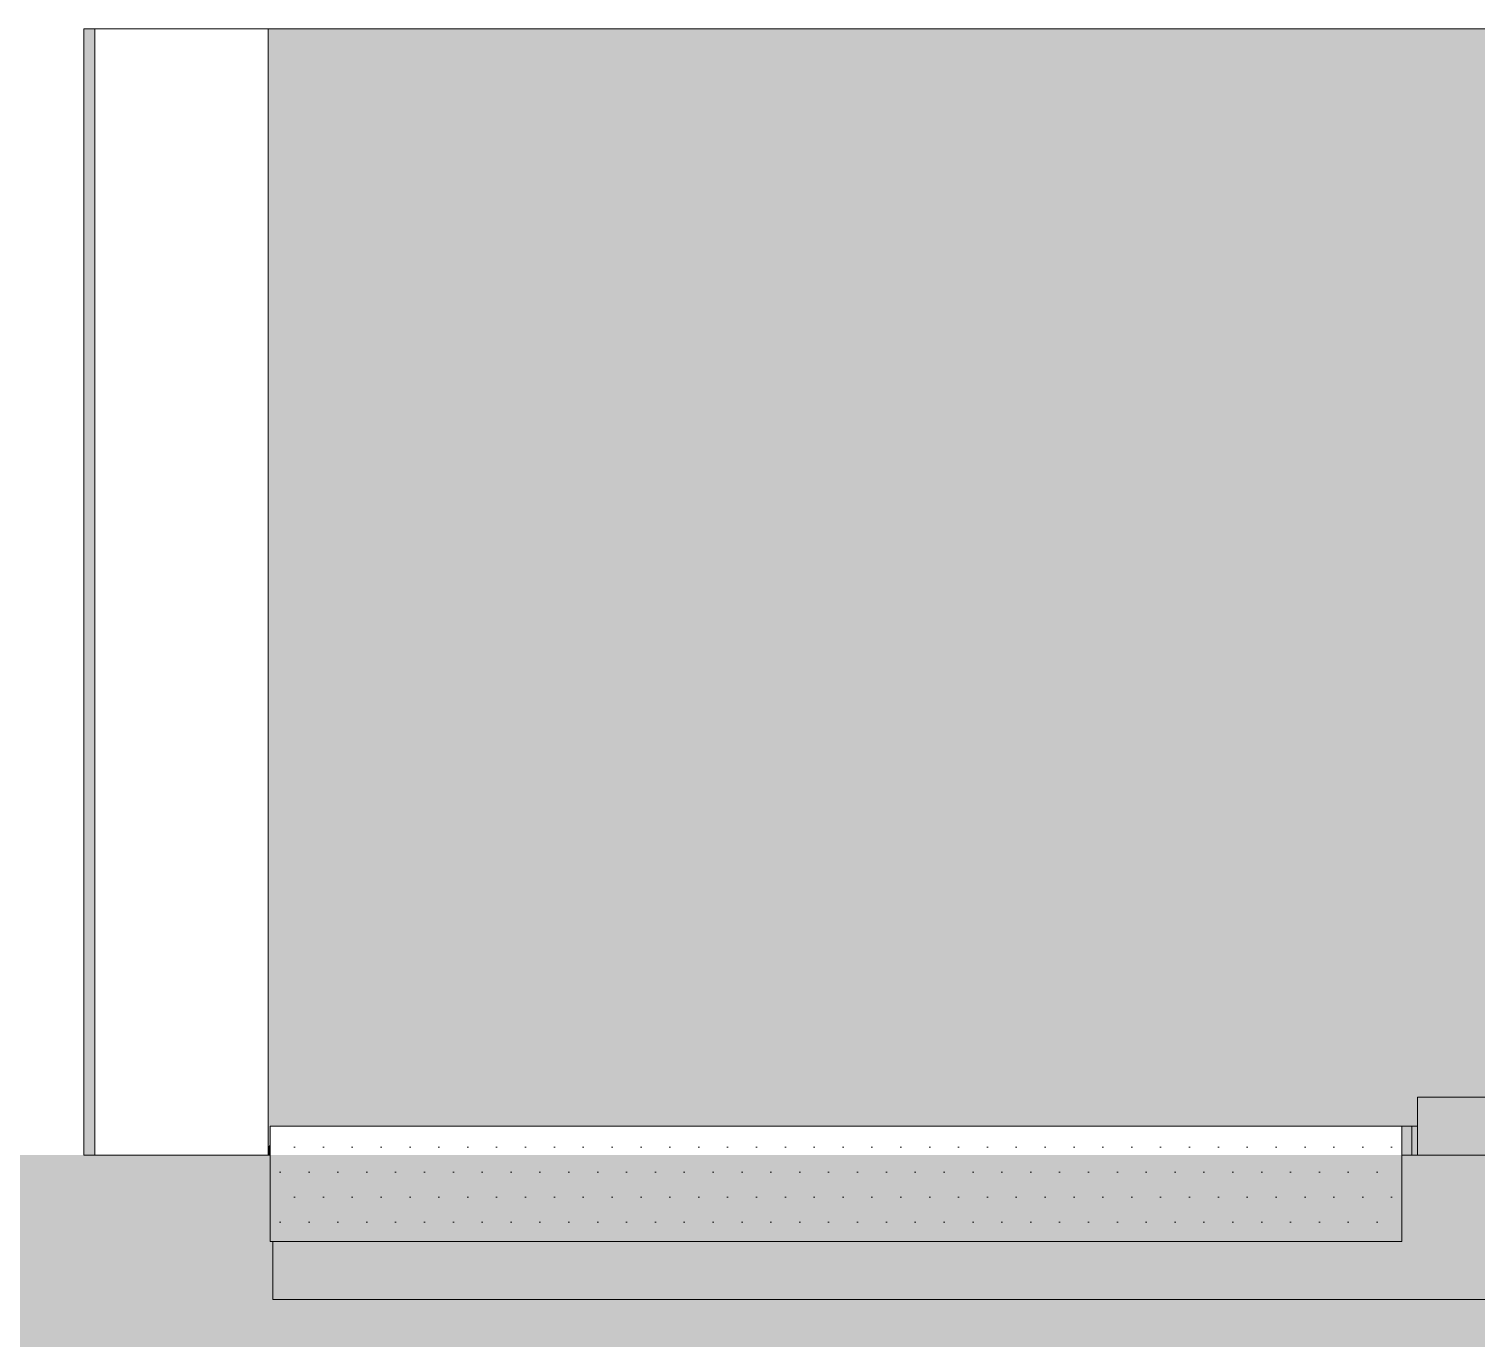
# Model space of a CAD drawing. Header units: millimetres. Extents: x 365175 to 2667127, y -330297 to -162108.
# Drawn here: x 1647131 to 1649637, y -327514 to -325247 of the extents above; entities that cross this region are included whole.
import ezdxf

# ---------------------------------------------------------------- set-up
doc = ezdxf.new("R2010")
doc.units = ezdxf.units.MM
doc.header["$MEASUREMENT"] = 0
doc.linetypes.add('Wipeout_Contour', pattern=[1000, 0, -1000])
doc.layers.add('Sols_ Dalles', color=7, linetype='Continuous')
doc.layers.add('TopoAlt', color=7, linetype='Continuous')
pattern_1 = [(0, (1275690.645, -327096.82), (0, 86.60254), [0, -50]), (0, (1275715.645, -327053.52), (0, 86.60254), [0, -50])]

# ---------------------------------------------------------------- blocks, each defined once
blk = doc.blocks.new('Élément de coupe_25_1', base_point=(1275690.6, -327096.8))
at = {"layer": 'TopoAlt', "linetype": 'Continuous', "lineweight": 0, "true_color": 0x000000}
blk.add_hatch(color=18, dxfattribs=at).paths.add_polyline_path([(1647225.8, -327196.8), (1647244.8, -327196.8), (1647244.8, -325246.8), (1647225.8, -325246.8)])
blk.add_hatch(color=18, dxfattribs=at).paths.add_polyline_path([(1647225.8, -327196.8), (1647244.8, -327196.8), (1647244.8, -325246.8), (1647225.8, -325246.8)])
at = {"layer": 'TopoAlt', "color": 190, "linetype": 'Continuous', "lineweight": 5, "true_color": 0x8002ff}
for p, q in [((1647225.8, -325246.8), (1647244.8, -325246.8)), ((1647225.8, -325246.8), (1647225.8, -327196.8)), ((1647225.8, -327196.8), (1647244.8, -327196.8))]:
    blk.add_line(p, q, dxfattribs=at)
at = {"layer": 'TopoAlt', "color": 211, "linetype": 'Continuous', "lineweight": 5, "true_color": 0xfe55ff}
for p, q in [((1647244.8, -325246.8), (1647244.8, -327196.8)), ((1647544.8, -325246.8), (1647244.8, -325246.8)), ((1647544.8, -325246.8), (1647544.8, -327196.8)), ((1647544.8, -327196.8), (1647244.8, -327196.8))]:
    blk.add_line(p, q, dxfattribs=at)
blk = doc.blocks.new('Élément de coupe_26_1', base_point=(1275690.6, -327096.8))
at = {"layer": 'TopoAlt', "linetype": 'Continuous', "lineweight": 0, "true_color": 0x000000}
for points in [[(1647544.8, -325246.8), (1647544.8, -327196.8), (1647548.1, -327196.8), (1647548.1, -327146.8), (1649535.7, -327146.8), (1649535.7, -327096.8), (1650635.1, -327096.8), (1650620.6, -327079.8), (1650620.6, -327021.5), (1650588, -327021.5), (1650588, -326811.4), (1650582.7, -326811.5), (1650582.7, -326915.5), (1650548.5, -326915.5), (1650548.5, -325740.6), (1650528.9, -325737.5), (1650505, -325726.7), (1650495.4, -325702.8), (1650495.4, -325669.6), (1650502.6, -325642.8), (1650506.8, -325637.1), (1650538.1, -325621.7), (1650548.5, -325620.3), (1650548.5, -325590.3), (1650525.2, -325578.2), (1650523.6, -325573.4), (1650515.7, -325545.4), (1650522.4, -325411.1), (1650531.4, -325384), (1650535.3, -325377.4), (1650548.5, -325367.9), (1650548.5, -325246.8)], [(1647544.8, -327196.8), (1647548.1, -327196.8), (1647548.1, -327177.8), (1647544.8, -327183.7)]]:
    blk.add_hatch(color=18, dxfattribs=at).paths.add_polyline_path(points)
at = {"layer": 'TopoAlt', "color": 190, "linetype": 'Continuous', "lineweight": 5, "true_color": 0x8002ff}
for p, q in [((1650548.5, -325246.8), (1647544.8, -325246.8)), ((1647548.1, -327196.8), (1647544.8, -327196.8))]:
    blk.add_line(p, q, dxfattribs=at)
blk = doc.blocks.new('Élément de coupe_52_1', base_point=(1275690.6, -327096.8))
at = {"layer": 'Sols_ Dalles', "linetype": 'Continuous', "lineweight": 0, "true_color": 0x000000}
blk.add_hatch(color=18, dxfattribs=at).paths.add_polyline_path([(1649535.7, -327196.8), (1652825.7, -327196.8), (1652825.7, -327096.8), (1649535.7, -327096.8)])
at = {"layer": 'Sols_ Dalles', "color": 250, "linetype": 'Continuous', "lineweight": 5, "true_color": 0x1f1f1f}
for p, q in [((1649535.7, -327196.8), (1649535.7, -327096.8)), ((1649535.7, -327096.8), (1652825.7, -327096.8)), ((1652825.7, -327196.8), (1652825.7, -327096.8))]:
    blk.add_line(p, q, dxfattribs=at)
blk = doc.blocks.new('Élément de coupe_66_1', base_point=(1275690.6, -327096.8))
at = {"color": 254, "linetype": 'Wipeout_Contour', "lineweight": 0, "ltscale": 6916852.671168106}
blk.add_wipeout([(1647553.2, -327446.8), (1748295.8, -327446.8), (1748295.8, -327196.8), (1647553.2, -327196.8)], dxfattribs=at)
at = {"linetype": 'Continuous', "lineweight": 5, "true_color": 0x00e7c4}
h = blk.add_hatch(dxfattribs=at)
h.set_pattern_fill('Plâtre_0001', color=120, style=0, pattern_type=2)
h.set_pattern_definition(pattern_1)
h.paths.add_polyline_path([(1647553.2, -327446.8), (1748295.8, -327446.8), (1748295.8, -327196.8), (1647553.2, -327196.8)])
at = {"color": 7, "linetype": 'Continuous', "lineweight": 5}
for p, q in [((1647553.2, -327196.8), (1647553.2, -327446.8)), ((1748295.8, -327196.8), (1647553.2, -327196.8)), ((1748295.8, -327446.8), (1647553.2, -327446.8))]:
    blk.add_line(p, q, dxfattribs=at)
blk = doc.blocks.new('Élément de coupe_81_1', base_point=(1275690.6, -327096.8))
at = {"linetype": 'Continuous', "lineweight": 0, "true_color": 0x000000}
for points in [[(1649508.5, -327196.8), (1649521.5, -327196.8), (1649521.5, -327146.8), (1649508.5, -327146.8)], [(1649508.8, -327196.8), (1649512.1, -327196.8), (1649512.1, -327146.8), (1649508.8, -327146.8)], [(1649515.9, -327146.8), (1649515.9, -327196.8), (1649521.5, -327196.8), (1649521.5, -327146.8)], [(1649521.5, -327146.8), (1649521.5, -327196.8), (1649525.5, -327196.8), (1649525.5, -327146.8)], [(1649521.5, -327196.8), (1649524.2, -327196.8), (1649524.2, -327146.8), (1649521.5, -327146.8)], [(1649525.5, -327196.8), (1649535.7, -327196.8), (1649535.7, -327146.8), (1649525.5, -327146.8)]]:
    blk.add_hatch(color=18, dxfattribs=at).paths.add_polyline_path(points)
at = {"color": 7, "linetype": 'Continuous', "lineweight": 5}
for p, q in [((1649525.5, -327146.8), (1649535.7, -327146.8)), ((1649525.5, -327196.8), (1649525.5, -327146.8))]:
    blk.add_line(p, q, dxfattribs=at)
at = {"color": 254, "linetype": 'Wipeout_Contour', "lineweight": 0, "ltscale": 6722780.500725414}
blk.add_wipeout([(1647548.1, -327346.8), (1649508.5, -327346.8), (1649508.5, -327146.8), (1647548.1, -327146.8)], dxfattribs=at)
at = {"linetype": 'Continuous', "lineweight": 5, "true_color": 0x00e7c4}
h = blk.add_hatch(dxfattribs=at)
h.set_pattern_fill('Plâtre_0001', color=120, style=0, pattern_type=2)
h.set_pattern_definition(pattern_1)
h.paths.add_polyline_path([(1647548.1, -327346.8), (1649508.5, -327346.8), (1649508.5, -327146.8), (1647548.1, -327146.8)])
at = {"color": 7, "linetype": 'Continuous', "lineweight": 5}
for p, q in [((1647548.1, -327146.8), (1647548.1, -327346.8)), ((1649508.5, -327146.8), (1647548.1, -327146.8)), ((1649508.5, -327146.8), (1649525.5, -327146.8)), ((1649508.5, -327146.8), (1649508.5, -327346.8)), ((1649508.5, -327346.8), (1647548.1, -327346.8))]:
    blk.add_line(p, q, dxfattribs=at)

msp = doc.modelspace()

# ---------------------------------------------------------------- block references
at = {"layer": 'Sols_ Dalles', "lineweight": 0}
msp.add_blockref('Élément de coupe_52_1', (1275690.645, -327096.824), dxfattribs=at)
at = {"layer": 'TopoAlt', "lineweight": 0}
for name in ['Élément de coupe_25_1', 'Élément de coupe_26_1']:
    msp.add_blockref(name, (1275690.645, -327096.824), dxfattribs=at)

# ---------------------------------------------------------------- next in the draw order: block references
at = {"lineweight": 0}
msp.add_blockref('Élément de coupe_66_1', (1275690.645, -327096.824), dxfattribs=at)

# ---------------------------------------------------------------- next in the draw order: block references
msp.add_blockref('Élément de coupe_81_1', (1275690.645, -327096.824), dxfattribs=at)

# ---------------------------------------------------------------- next in the draw order: hatches: boundary and pattern name
at = {"linetype": 'Continuous', "lineweight": 5}
for color, points in [(7, [(1642623.187, -327196.824), (1751216.945, -327196.824), (1751216.945, -327396.824), (1642623.187, -327396.824)]), (255, [(1642940.372, -327196.824), (1751159.212, -327196.824), (1751159.212, -330296.824), (1642940.372, -330296.824)])]:
    msp.add_hatch(color=color, dxfattribs=at).paths.add_polyline_path(points)

doc.saveas('drawing.dxf')
